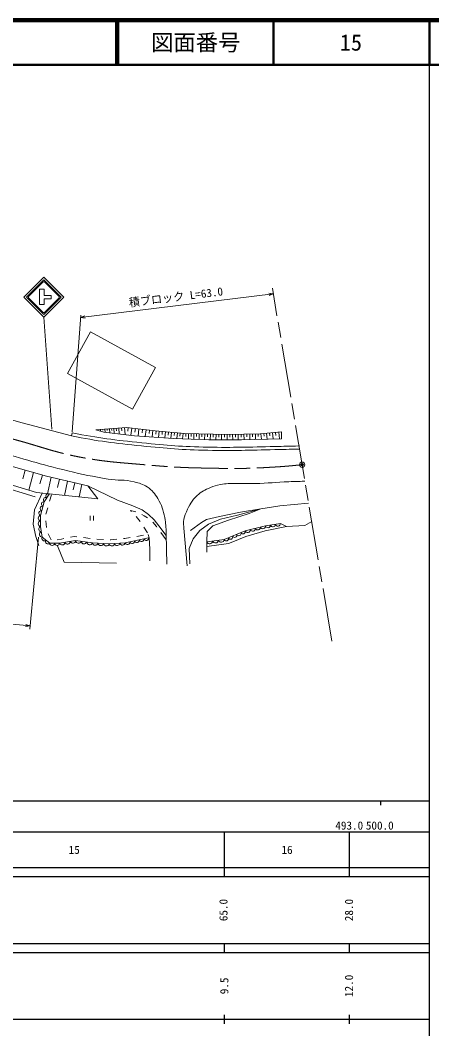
# Model space of a CAD drawing. Units: millimetres, scale not verified. Extents: x -29236235 to 28563309, y -57510443 to 380000.
# Drawn here: x 487279 to 579500, y 153869 to 380000 of the extents above; entities that cross this region are included whole.
import ezdxf
from ezdxf.enums import TextEntityAlignment as Align

# ---------------------------------------------------------------- set-up
doc = ezdxf.new("R2010")
doc.units = ezdxf.units.MM
doc.header["$LTSCALE"] = 1000
doc.header["$PDMODE"] = 32
doc.header["$PDSIZE"] = 500
doc.linetypes.add('CHAIN', pattern=[18.5, 12, -1.5, 3.5, -1.5])
for name, color, linetype, lineweight in [('M-BGD', 7, 'Continuous', 13), ('M-BMK', 2, 'CHAIN', 13), ('M-BMK-SRVR', 3, 'Continuous', 13), ('M-STR-HTXT', 7, 'Continuous', 13), ('M-TTL', 2, 'Continuous', 140), ('M-TTL-BAND', 7, 'Continuous', 25), ('M-TTL-LINE', 7, 'Continuous', 50), ('M-TTL-TXT', 7, 'Continuous', 13)]:
    doc.layers.add(name, color=color, linetype=linetype, lineweight=lineweight)
doc.layers.add('M-OTRS', color=6, linetype='Continuous')
doc.styles.add('ＭＳ ゴシック', font='')
doc.styles.get('ＭＳ ゴシック').set_extended_font_data('MS Gothic')

msp = doc.modelspace()

# ---------------------------------------------------------------- linework, layer by layer
at = {"layer": 'M-BGD'}
for p, q in [((503045, 310130), (497903, 300780)), ((517584, 302133), (503045, 310130)), ((497903, 300780), (512441, 292784)), ((512441, 292784), (517584, 302133)), ((498763, 286788), (487723, 289732)), ((498903, 287475), (498763, 286788)), ((504263, 288145), (511097, 288711)), ((505984, 287658), (504263, 288145)), ((505260, 288228), (505291, 287854)), ((505758, 288269), (505774, 288082)), ((512911, 286830), (505984, 287658)), ((506257, 288310), (506314, 287618)), ((506755, 288352), (506784, 288006)), ((507253, 288393), (507327, 287497)), ((507752, 288434), (507789, 287986)), ((508250, 288475), (508341, 287376)), ((508799, 288521), (508845, 287971)), ((509349, 288566), (509459, 287242)), ((510011, 288621), (510066, 287959)), ((510673, 288676), (510805, 287082)), ((511097, 288711), (517491, 287920)), ((511468, 288665), (511370, 287871)), ((512262, 288567), (512060, 286932)), ((513080, 288466), (512979, 287648)), ((513897, 288365), (513701, 286774)), ((514693, 288266), (514594, 287471)), ((515488, 288168), (515302, 286661)), ((516242, 288075), (516148, 287321)), ((516995, 287981), (516819, 286553)), ((517491, 287920), (524179, 287302)), ((517710, 287900), (517644, 287183)), ((518427, 287834), (518299, 286448)), ((519120, 287770), (519056, 287077)), ((519812, 287706), (519687, 286350)), ((520490, 287643), (520428, 286965)), ((521168, 287580), (521046, 286254)), ((521832, 287519), (521770, 286856)), ((522495, 287458), (522377, 286185)), ((523132, 287399), (523073, 286762)), ((523768, 287340), (523657, 286138)), ((524179, 287302), (533665, 287121)), ((524370, 287299), (524359, 286695)), ((524974, 287287), (524951, 286090)), ((525572, 287276), (525561, 286677)), ((526171, 287264), (526148, 286046)), ((526780, 287253), (526768, 286644)), ((527389, 287241), (527365, 286002)), ((528008, 287229), (527997, 286609)), ((528628, 287217), (528604, 285956)), ((529258, 287205), (529246, 286575)), ((529889, 287193), (529865, 285920)), ((533665, 287121), (541043, 287266)), ((537406, 287194), (537431, 285904)), ((538051, 287207), (538064, 286562)), ((538696, 287220), (538721, 285946)), ((539333, 287232), (539345, 286595)), ((539970, 287245), (539995, 285987)), ((540599, 287257), (540611, 286628)), ((541043, 287266), (545841, 287702)), ((541227, 287283), (541341, 286030)), ((541853, 287340), (541910, 286713)), ((542479, 287397), (542600, 286071)), ((543142, 287457), (543202, 286794)), ((543805, 287517), (543932, 286114)), ((544506, 287581), (544570, 286879)), ((545208, 287645), (545343, 286160)), ((545841, 287702), (545841, 286176)), ((464353, 285831), (493170, 277758)), ((521634, 286212), (512911, 286830)), ((529558, 285921), (521634, 286212)), ((536827, 285885), (529558, 285921)), ((530526, 287181), (530513, 286544)), ((531162, 287169), (531138, 285913)), ((531790, 287157), (531778, 286529)), ((532418, 287145), (532394, 285907)), ((533036, 287133), (533024, 286514)), ((533655, 287121), (533632, 285901)), ((534265, 287132), (534277, 286522)), ((534875, 287144), (534900, 285894)), ((535500, 287157), (535512, 286532)), ((536125, 287169), (536150, 285888)), ((536765, 287182), (536778, 286541)), ((545841, 286176), (536827, 285885)), ((490662, 273131), (463893, 281358)), ((490956, 274087), (463997, 282372)), ((488375, 279101), (487838, 277182)), ((490295, 278564), (489192, 274629)), ((492262, 278012), (491711, 276045)), ((493170, 277758), (502405, 275614)), ((494242, 277509), (493388, 273835)), ((496078, 277083), (495652, 275246)), ((497915, 276656), (497170, 273444)), ((499521, 276283), (499148, 274677)), ((501127, 275910), (500475, 273102)), ((492208, 273957), (490497, 270218)), ((504659, 272669), (490956, 274087)), ((502405, 275614), (504659, 272669)), ((502405, 275614), (509064, 272368)), ((493870, 272143), (494299, 273580)), ((509064, 272368), (512529, 271102)), ((551909, 271709), (545452, 271112)), ((490497, 270218), (490224, 267035)), ((493010, 269269), (493440, 270706)), ((513180, 269797), (511994, 270054)), ((511994, 270054), (512197, 269851)), ((512529, 271102), (514589, 270254)), ((515080, 268859), (514526, 269146)), ((514589, 270254), (516043, 269188)), ((516043, 269188), (517315, 267988)), ((536656, 269730), (531931, 268749)), ((533967, 267913), (538583, 269403)), ((536002, 269040), (541200, 270421)), ((541200, 270421), (536656, 269730)), ((538583, 269403), (541200, 270421)), ((545452, 271112), (541200, 270421)), ((490224, 267035), (490806, 264273)), ((493157, 266291), (493029, 267786)), ((502954, 268849), (502954, 267849)), ((503704, 267849), (503704, 268849)), ((513227, 268763), (514163, 267591)), ((515837, 268419), (515080, 268859)), ((517793, 266479), (516981, 267487)), ((517315, 267988), (518357, 266631)), ((527933, 267404), (525425, 265587)), ((527497, 265623), (529496, 267041)), ((529023, 268022), (527933, 267404)), ((531931, 268749), (529023, 268022)), ((529496, 267041), (532186, 268131)), ((530405, 266641), (533967, 267913)), ((532186, 268131), (536002, 269040)), ((546942, 266459), (545565, 267142)), ((552605, 267579), (551086, 266714)), ((494202, 263526), (493525, 264865)), ((514993, 266345), (515773, 265064)), ((515976, 264730), (516144, 263945)), ((517915, 266314), (517793, 266479)), ((518357, 266631), (519971, 264450)), ((519992, 263496), (518805, 265106)), ((519962, 264860), (520108, 258063)), ((524688, 257663), (523952, 266143)), ((526043, 263733), (527497, 265623)), ((529100, 263035), (529205, 265369)), ((529205, 265369), (530405, 266641)), ((542181, 265514), (537856, 264242)), ((546942, 266459), (542181, 265514)), ((551086, 266714), (546942, 266459)), ((490806, 264273), (491484, 262262)), ((496525, 263657), (495577, 263523)), ((497055, 263771), (496525, 263657)), ((499360, 264263), (498522, 264084)), ((499998, 264182), (499360, 264263)), ((502974, 263802), (501486, 263992)), ((505962, 263577), (504463, 263631)), ((507592, 263518), (507461, 263523)), ((508956, 263644), (507592, 263518)), ((510742, 263809), (510449, 263782)), ((511931, 264008), (510742, 263809)), ((514498, 264439), (513411, 264256)), ((514888, 264516), (514498, 264439)), ((516144, 263945), (516346, 261424)), ((525171, 261552), (526043, 263733)), ((529060, 261989), (529100, 263035)), ((533930, 262643), (529060, 261989)), ((534584, 262934), (533930, 262643)), ((537856, 264242), (534584, 262934)), ((495651, 262180), (497117, 258513)), ((516346, 261424), (516346, 258782)), ((525280, 258099), (525171, 261552)), ((529096, 260753), (529060, 261989)), ((497117, 258513), (508869, 258294))]:
    msp.add_line(p, q, dxfattribs=at)
for points in [[(493780, 273748), (492689, 272040), (491817, 268987), (491817, 266479), (492217, 264117), (493889, 262735), (496106, 262735), (499704, 263317), (503448, 262808), (507228, 262590), (510790, 262844), (516060, 263935)], [(529100, 263035), (532989, 263544), (537678, 265507), (542257, 266634), (545565, 267142)]]:
    msp.add_lwpolyline(points, dxfattribs=at)
for centre, radius, start, end in [((493513, 273318), 507, 58.2081, 236.69189), ((492573, 271523), 530, 77.30675, 250.80246), ((492968, 272464), 507, 58.2081, 236.69189), ((491991, 269488), 530, 77.30675, 250.80246), ((492282, 270505), 530, 77.30675, 250.80246), ((491960, 268360), 643, 102.85733, 257.14267), ((491960, 267106), 643, 102.85733, 257.14267), ((543902, 266948), 561, 194.99584, 2.49648), ((545004, 267118), 561, 194.99584, 2.49648), ((492024, 265907), 609, 109.90318, 269.30723), ((492224, 264725), 609, 109.90318, 269.30723), ((535330, 264533), 508, 203.6573, 21.77153), ((536268, 264926), 508, 203.6573, 21.77153), ((537205, 265318), 508, 203.6573, 21.77153), ((538227, 265742), 598, 203.21762, 4.42649), ((539372, 266024), 598, 203.21762, 4.42649), ((540517, 266306), 598, 203.21762, 4.42649), ((541661, 266587), 598, 203.21762, 4.42649), ((542799, 266779), 561, 194.99584, 2.49648), ((492663, 263805), 544, 145.07403, 315.80664), ((493499, 263115), 544, 145.07403, 315.80664), ((494443, 262793), 557, 185.89548, 354.10452), ((495552, 262793), 557, 185.89548, 354.10452), ((496687, 262950), 619, 200.26906, 358.09203), ((497886, 263144), 619, 200.26906, 358.09203), ((499086, 263338), 619, 200.26906, 358.09203), ((500348, 263377), 646, 185.35765, 339.16166), ((501596, 263208), 646, 185.35765, 339.16166), ((502844, 263038), 646, 185.35765, 339.16166), ((504087, 262920), 648, 189.91721, 343.47906), ((505347, 262847), 648, 189.91721, 343.47906), ((506607, 262774), 648, 189.91721, 343.47906), ((507814, 262736), 604, 194.01929, 354.15194), ((509002, 262821), 604, 194.01929, 354.15194), ((510189, 262906), 604, 194.01929, 354.15194), ((511309, 262992), 540, 195.90278, 7.47596), ((512363, 263210), 540, 195.90278, 7.47596), ((513417, 263428), 540, 195.90278, 7.47596), ((514471, 263647), 540, 195.90278, 7.47596), ((515525, 263865), 540, 195.90278, 7.47596), ((529725, 263296), 677, 202.63201, 352.27659), ((531021, 263466), 677, 202.63201, 352.27659), ((532318, 263635), 677, 202.63201, 352.27659), ((533454, 263748), 508, 203.6573, 21.77153), ((534392, 264141), 508, 203.6573, 21.77153)]:
    msp.add_arc(centre, radius, start, end, dxfattribs=at)
for points, knots in [([(390518, 305538), (393504, 305478), (394256, 305461), (396653, 305406), (401362, 305298), (404002, 305263), (408710, 305087), (414206, 304880), (417289, 304814), (422776, 304432), (427262, 304120), (429776, 303886), (434225, 303233), (442233, 302057), (446642, 300909), (454520, 299055), (460209, 297716), (463286, 296545), (468914, 294966), (476256, 292907), (480363, 291730), (487723, 289732)], [0, 0, 0, 0, 1, 1, 1, 2, 2, 2, 3, 3, 3, 4, 4, 4, 5, 5, 5, 6, 6, 6, 7, 7, 7, 7]), ([(411074, 297187), (417283, 296948), (418952, 296885), (423989, 296495), (428939, 296112), (431727, 295958), (436637, 295223), (442556, 294337), (445826, 293530), (451640, 292111), (456346, 290962), (458872, 289915), (463525, 288567), (470697, 286489), (474727, 285370), (481919, 283360), (488173, 281613), (491640, 280488), (497948, 278944), (501449, 278087), (503440, 277721), (506993, 277118), (509247, 276737), (510597, 277059), (512811, 276491), (514006, 276184), (514725, 276025), (515755, 275346), (516907, 274586), (517410, 273908), (518127, 272729), (519044, 271222), (519314, 270209), (519651, 268477), (519922, 267085), (519956, 266498), (519962, 264860)], [0, 0, 0, 0, 1, 1, 1, 2, 2, 2, 3, 3, 3, 4, 4, 4, 5, 5, 5, 6, 6, 6, 7, 7, 7, 8, 8, 8, 9, 9, 9, 10, 10, 10, 11, 11, 11, 12, 12, 12, 12]), ([(498903, 287475), (504965, 286304), (508408, 285865), (514551, 285250), (520307, 284673), (523545, 284380), (529328, 284272), (535187, 284162), (538471, 284294), (544330, 284421), (546483, 284468), (547167, 284480), (549841, 284559)], [0, 0, 0, 0, 1, 1, 1, 2, 2, 2, 3, 3, 3, 4, 4, 4, 4]), ([(498763, 286788), (504851, 285611), (508309, 285171), (514479, 284553), (520255, 283974), (523504, 283681), (529308, 283571), (535180, 283461), (538471, 283593), (544342, 283721), (546497, 283768), (547182, 283780), (549858, 283860)], [0, 0, 0, 0, 1, 1, 1, 2, 2, 2, 3, 3, 3, 4, 4, 4, 4]), ([(523952, 266143), (523871, 266753), (523870, 266982), (523900, 267519), (523952, 268432), (524119, 268951), (524503, 269781), (525226, 271340), (525704, 272249), (526935, 273449), (527898, 274389), (528665, 274667), (529894, 275216), (530725, 275587), (531232, 275715), (532125, 275884), (533468, 276139), (534248, 276110), (535615, 276139), (537290, 276174), (538229, 276056), (539904, 276102), (542871, 276185), (544525, 276420), (547491, 276530), (548891, 276581), (549343, 276599), (551077, 276637)], [0, 0, 0, 0, 1, 1, 1, 2, 2, 2, 3, 3, 3, 4, 4, 4, 5, 5, 5, 6, 6, 6, 7, 7, 7, 8, 8, 8, 9, 9, 9, 9])]:
    msp.add_open_spline(points, degree=3, knots=knots, dxfattribs=at)
at = {"layer": 'M-BMK'}
msp.add_line((557127, 240783), (543778, 319892), dxfattribs=at)
msp.add_open_spline([(413272, 300944), (417163, 300881), (418196, 300869), (421348, 300716), (424234, 300575), (425860, 300560), (428730, 300227), (432442, 299797), (434512, 299450), (438181, 298737), (443850, 297635), (446973, 296753), (452560, 295289), (455314, 294567), (456797, 293954), (459533, 293168), (464993, 291599), (468066, 290769), (473551, 289291), (478406, 287983), (481137, 287291), (485995, 285993), (491684, 284472), (494769, 283179), (500552, 282067), (506117, 280997), (509313, 280845), (514959, 280350), (520011, 279907), (522850, 279696), (527921, 279600), (533585, 279494), (536768, 279387), (542423, 279709), (545564, 279888), (546631, 279951), (550453, 280337)], degree=3, knots=[0, 0, 0, 0, 1, 1, 1, 2, 2, 2, 3, 3, 3, 4, 4, 4, 5, 5, 5, 6, 6, 6, 7, 7, 7, 8, 8, 8, 9, 9, 9, 10, 10, 10, 11, 11, 11, 12, 12, 12, 12], dxfattribs=at)
at = {"layer": 'M-BMK-SRVR'}
msp.add_circle((550453, 280337), 600, dxfattribs=at)
msp.add_arc((-336463, -28610671), 28899772, 89.20251, 89.20251, dxfattribs=at)
at = {"layer": 'M-OTRS'}
msp.add_point((550453, 280337), dxfattribs=at)
at = {"layer": 'M-STR-HTXT'}
for p, q in [((492438, 321320), (489171, 318053)), ((492642, 319715), (491635, 319715)), ((491635, 319715), (491635, 316226)), ((492642, 318306), (492642, 319715)), ((488132, 317904), (492586, 313450)), ((488726, 317904), (492586, 314044)), ((492642, 318306), (494252, 318306)), ((492642, 317501), (494252, 317501)), ((492642, 316226), (492642, 317501)), ((494252, 318306), (494252, 317501)), ((543989, 318644), (500810, 313342)), ((543989, 318644), (542966, 318770)), ((543989, 318644), (543027, 318274)), ((491635, 316226), (492642, 316226)), ((494341, 288341), (492586, 313450)), ((498893, 287723), (500849, 313864)), ((500810, 313342), (501772, 313712)), ((500810, 313342), (501833, 313216)), ((491416, 264091), (489410, 243451)), ((489481, 244190), (460346, 246924)), ((489481, 244190), (488509, 244532)), ((489481, 244190), (488463, 244034))]:
    msp.add_line(p, q, dxfattribs=at)
for points in [[(492586, 313450), (497041, 317904), (492586, 322359), (488132, 317904)], [(492586, 314044), (496447, 317904), (492586, 321765), (488726, 317904)], [(489171, 318053), (489171, 317756), (492438, 314489), (492735, 314489), (496002, 317756), (496002, 318053), (492735, 321320), (492438, 321320)]]:
    msp.add_lwpolyline(points, dxfattribs=at)
at = {"layer": 'M-TTL'}
msp.add_line((680000, 380000), (40000, 380000), dxfattribs=at)
at = {"layer": 'M-TTL-BAND'}
for p, q in [((579000, 20000), (579000, 370000)), ((40000, 205000), (579000, 205000)), ((568000, 205000), (568000, 204000)), ((68000, 198000), (579000, 198000)), ((533000, 198000), (533000, 188000)), ((561000, 198000), (561000, 188000)), ((40000, 190000), (579000, 190000)), ((40000, 188000), (579000, 188000)), ((40000, 173000), (579000, 173000)), ((533000, 173000), (533000, 171000)), ((561000, 173000), (561000, 171000)), ((40000, 171000), (579000, 171000)), ((533000, 157000), (533000, 155000)), ((561000, 157000), (561000, 155000)), ((40000, 156000), (579000, 156000))]:
    msp.add_line(p, q, dxfattribs=at)
at = {"layer": 'M-TTL-LINE'}
for p, q in [((508747, 380000), (508747, 370000)), ((509247, 380000), (509247, 370000)), ((543997, 380000), (543997, 370000)), ((579000, 380000), (579000, 370000)), ((40000, 370000), (680000, 370000))]:
    msp.add_line(p, q, dxfattribs=at)

# ---------------------------------------------------------------- texts
at = {"layer": 'M-STR-HTXT', "style": 'ＭＳ ゴシック'}
msp.add_text('積ブロック L=63.0', height=1833, rotation=7, dxfattribs=at).set_placement((522338, 316489), align=Align.BOTTOM_CENTER)
at = {"layer": 'M-TTL-BAND', "style": 'ＭＳ ゴシック'}
for s, p in [('493.0', (561000, 199445)), ('500.0', (567844, 199445)), ('15', (499386, 194000)), ('16', (547072, 194000))]:
    msp.add_text(s, height=1833, dxfattribs=at).set_placement(p, align=Align.MIDDLE_CENTER)
for s, p in [('65.0', (532811, 180500)), ('28.0', (560937, 180500)), ('9.5', (533005, 163500)), ('12.0', (560937, 163500))]:
    msp.add_text(s, height=1833, rotation=90, dxfattribs=at).set_placement(p, align=Align.MIDDLE_CENTER)
at = {"layer": 'M-TTL-TXT', "style": 'ＭＳ ゴシック'}
for s, p in [('図面番号', (526622, 375000)), ('15', (561372, 375000))]:
    msp.add_text(s, height=3666, dxfattribs=at).set_placement(p, align=Align.MIDDLE_CENTER)

doc.saveas('drawing.dxf')
